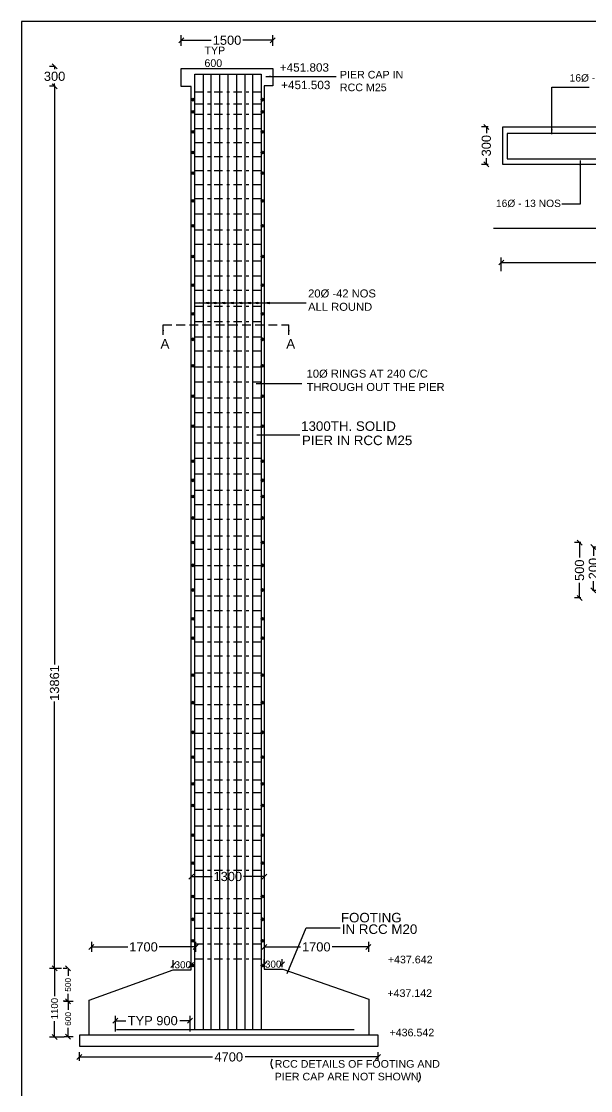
# Model space of a CAD drawing. Header units: inches. Extents: x 20242.6 to 20339.4, y 17527.6 to 17591.9.
# Drawn here: x 20242.62 to 20263.24, y 17553.15 to 17591.91 of the extents above; entities that cross this region are included whole.
import ezdxf

# ---------------------------------------------------------------- set-up
doc = ezdxf.new("R2010")
doc.units = ezdxf.units.IN
doc.header["$MEASUREMENT"] = 0
doc.linetypes.add('DASHDOT', pattern=[1, 0.5, -0.25, 0, -0.25])
doc.linetypes.add('HIDDEN', pattern=[9.525, 6.35, -3.175])
for name, color, linetype in [('DIMENSION', 255, 'Continuous'), ('DRAWING', 2, 'Continuous'), ('HATCH', 7, 'Continuous'), ('TEXT', 255, 'Continuous')]:
    doc.layers.add(name, color=color, linetype=linetype)
doc.styles.get("Standard").update_dxf_attribs({"font": 'arial.ttf'})
doc.dimstyles.get("Standard").update_dxf_attribs({"dimtxt": 0.18, "dimasz": 0.18, "dimexe": 0.18, "dimexo": 0.0625, "dimgap": 0.09, "dimtad": 0, "dimtih": 1, "dimtoh": 1, "dimdec": 4, "dimzin": 0, "dimdsep": 46, "dimtxsty": 'Standard', "dimcen": 0.09, "dimadec": 0, "dimazin": 0, "dimtfac": 1, "dimtdec": 4, "dimtofl": 0, "dimtmove": 0, "dimatfit": 3, "dimfxl": 1, "dimtolj": 1, "dimtzin": 0, "dimarcsym": 0})

# ---------------------------------------------------------------- blocks, each defined once
blk = doc.blocks.new('_Oblique')
at = {"color": 0, "linetype": 'ByBlock', "lineweight": -2}
blk.add_line((-0.5, -0.5), (0.5, 0.5), dxfattribs=at)
blk = doc.blocks.new('*D3')
at = {"layer": 'Defpoints', "color": 0, "transparency": 16777216}
for p in [(20248.774, 17560.821), (20251.423, 17560.91), (20251.423, 17560.821)]:
    blk.add_point(p, dxfattribs=at)
at = {"layer": 'DIMENSION', "color": 0, "lineweight": -2, "transparency": 16777216}
for p, q in [((20248.774, 17560.884), (20248.774, 17561.09)), ((20248.774, 17560.91), (20249.527, 17560.91)), ((20251.423, 17560.91), (20250.67, 17560.91)), ((20251.423, 17560.884), (20251.423, 17561.09))]:
    blk.add_line(p, q, dxfattribs=at)
at = {"layer": 'DIMENSION', "color": 0, "lineweight": -2, "transparency": 16777216, "xscale": 0.18, "yscale": 0.18, "zscale": 0.18, "rotation": 180}
blk.add_blockref('_Oblique', (20248.774, 17560.91), dxfattribs=at)
at = {"layer": 'DIMENSION', "color": 0, "lineweight": -2, "transparency": 16777216, "xscale": 0.18, "yscale": 0.18, "zscale": 0.18}
blk.add_blockref('_Oblique', (20251.423, 17560.91), dxfattribs=at)
at = {"layer": 'DIMENSION', "color": 0, "transparency": 16777216, "insert": (20250.098, 17560.91), "char_height": 0.3333, "attachment_point": 5}
blk.add_mtext('\\A1;1300', dxfattribs=at)
blk = doc.blocks.new('*D4')
at = {"layer": 'Defpoints', "color": 0, "transparency": 16777216}
for p in [(20248.73, 17555.683), (20246.028, 17555.227), (20248.73, 17555.227)]:
    blk.add_point(p, dxfattribs=at)
at = {"layer": 'DIMENSION', "color": 0, "lineweight": -2, "transparency": 16777216}
for p, q in [((20246.028, 17555.289), (20246.028, 17555.863)), ((20248.73, 17555.289), (20248.73, 17555.863)), ((20246.028, 17555.683), (20246.4, 17555.683)), ((20248.73, 17555.683), (20248.359, 17555.683))]:
    blk.add_line(p, q, dxfattribs=at)
at = {"layer": 'DIMENSION', "color": 0, "lineweight": -2, "transparency": 16777216, "xscale": 0.18, "yscale": 0.18, "zscale": 0.18, "rotation": 180}
blk.add_blockref('_Oblique', (20246.028, 17555.683), dxfattribs=at)
at = {"layer": 'DIMENSION', "color": 0, "lineweight": -2, "transparency": 16777216, "xscale": 0.18, "yscale": 0.18, "zscale": 0.18}
blk.add_blockref('_Oblique', (20248.73, 17555.683), dxfattribs=at)
at = {"layer": 'DIMENSION', "color": 0, "transparency": 16777216, "insert": (20247.379, 17555.683), "char_height": 0.33333, "attachment_point": 5}
blk.add_mtext('\\A1;TYP 900', dxfattribs=at)
blk = doc.blocks.new('*D5')
at = {"layer": 'Defpoints', "color": 0, "transparency": 16777216}
for p in [(20255.542, 17554.369), (20244.723, 17554.164), (20255.542, 17554.164)]:
    blk.add_point(p, dxfattribs=at)
at = {"layer": 'DIMENSION', "color": 0, "lineweight": -2, "transparency": 16777216}
for p, q in [((20244.723, 17554.227), (20244.723, 17554.549)), ((20244.723, 17554.369), (20249.539, 17554.369)), ((20255.542, 17554.369), (20250.726, 17554.369)), ((20255.542, 17554.227), (20255.542, 17554.549))]:
    blk.add_line(p, q, dxfattribs=at)
at = {"layer": 'DIMENSION', "color": 0, "lineweight": -2, "transparency": 16777216, "xscale": 0.18, "yscale": 0.18, "zscale": 0.18, "rotation": 180}
blk.add_blockref('_Oblique', (20244.723, 17554.369), dxfattribs=at)
at = {"layer": 'DIMENSION', "color": 0, "lineweight": -2, "transparency": 16777216, "xscale": 0.18, "yscale": 0.18, "zscale": 0.18}
blk.add_blockref('_Oblique', (20255.542, 17554.369), dxfattribs=at)
at = {"layer": 'DIMENSION', "color": 0, "transparency": 16777216, "insert": (20250.133, 17554.369), "char_height": 0.3333, "attachment_point": 5}
blk.add_mtext('\\A1;4700', dxfattribs=at)
blk = doc.blocks.new('*D6')
at = {"layer": 'Defpoints', "color": 0, "transparency": 16777216}
for p in [(20251.418, 17558.61), (20255.191, 17558.61), (20255.191, 17558.358)]:
    blk.add_point(p, dxfattribs=at)
at = {"layer": 'DIMENSION', "color": 0, "lineweight": -2, "transparency": 16777216}
for p, q in [((20251.418, 17558.548), (20251.418, 17558.178)), ((20255.191, 17558.548), (20255.191, 17558.178)), ((20251.418, 17558.358), (20252.733, 17558.358)), ((20255.191, 17558.358), (20253.876, 17558.358))]:
    blk.add_line(p, q, dxfattribs=at)
at = {"layer": 'DIMENSION', "color": 0, "lineweight": -2, "transparency": 16777216, "xscale": 0.18, "yscale": 0.18, "zscale": 0.18, "rotation": 180}
blk.add_blockref('_Oblique', (20251.418, 17558.358), dxfattribs=at)
at = {"layer": 'DIMENSION', "color": 0, "lineweight": -2, "transparency": 16777216, "xscale": 0.18, "yscale": 0.18, "zscale": 0.18}
blk.add_blockref('_Oblique', (20255.191, 17558.358), dxfattribs=at)
at = {"layer": 'DIMENSION', "color": 0, "transparency": 16777216, "insert": (20253.304, 17558.358), "char_height": 0.3333, "attachment_point": 5}
blk.add_mtext('\\A1;1700', dxfattribs=at)
blk = doc.blocks.new('*D7')
at = {"layer": 'Defpoints', "color": 0, "transparency": 16777216}
for p in [(20245.157, 17558.61), (20248.93, 17558.61), (20248.93, 17558.358)]:
    blk.add_point(p, dxfattribs=at)
at = {"layer": 'DIMENSION', "color": 0, "lineweight": -2, "transparency": 16777216}
for p, q in [((20245.157, 17558.548), (20245.157, 17558.178)), ((20248.93, 17558.548), (20248.93, 17558.178)), ((20245.157, 17558.358), (20246.472, 17558.358)), ((20248.93, 17558.358), (20247.615, 17558.358))]:
    blk.add_line(p, q, dxfattribs=at)
at = {"layer": 'DIMENSION', "color": 0, "lineweight": -2, "transparency": 16777216, "xscale": 0.18, "yscale": 0.18, "zscale": 0.18, "rotation": 180}
blk.add_blockref('_Oblique', (20245.157, 17558.358), dxfattribs=at)
at = {"layer": 'DIMENSION', "color": 0, "lineweight": -2, "transparency": 16777216, "xscale": 0.18, "yscale": 0.18, "zscale": 0.18}
blk.add_blockref('_Oblique', (20248.93, 17558.358), dxfattribs=at)
at = {"layer": 'DIMENSION', "color": 0, "transparency": 16777216, "insert": (20247.044, 17558.358), "char_height": 0.3333, "attachment_point": 5}
blk.add_mtext('\\A1;1700', dxfattribs=at)
blk = doc.blocks.new('*D8')
at = {"layer": 'Defpoints', "color": 0, "transparency": 16777216}
for p in [(20243.822, 17557.578), (20244.13, 17557.578), (20244.236, 17555.091)]:
    blk.add_point(p, dxfattribs=at)
at = {"layer": 'DIMENSION', "color": 0, "lineweight": -2, "transparency": 16777216}
for p, q in [((20244.068, 17557.578), (20243.642, 17557.578)), ((20243.822, 17557.578), (20243.822, 17556.574)), ((20243.822, 17555.091), (20243.822, 17555.672)), ((20244.173, 17555.091), (20243.642, 17555.091))]:
    blk.add_line(p, q, dxfattribs=at)
at = {"layer": 'DIMENSION', "color": 0, "lineweight": -2, "transparency": 16777216, "xscale": 0.18, "yscale": 0.18, "zscale": 0.18}
for p, rotation in [((20243.822, 17557.578), 90), ((20243.822, 17555.091), 270)]:
    blk.add_blockref('_Oblique', p, dxfattribs=dict(at, rotation=rotation))
at = {"layer": 'DIMENSION', "color": 0, "transparency": 16777216, "insert": (20243.822, 17556.123), "char_height": 0.25, "attachment_point": 5, "rotation": 90}
blk.add_mtext('\\A1;1100', dxfattribs=at)
blk = doc.blocks.new('*D9')
at = {"layer": 'Defpoints', "color": 0, "transparency": 16777216}
for p in [(20244.108, 17556.391), (20244.313, 17556.391), (20244.108, 17555.108)]:
    blk.add_point(p, dxfattribs=at)
at = {"layer": 'DIMENSION', "color": 0, "lineweight": -2, "transparency": 16777216}
for p, q in [((20244.171, 17556.391), (20244.493, 17556.391)), ((20244.313, 17556.391), (20244.313, 17556.076)), ((20244.313, 17555.108), (20244.313, 17555.422)), ((20244.171, 17555.108), (20244.493, 17555.108))]:
    blk.add_line(p, q, dxfattribs=at)
at = {"layer": 'DIMENSION', "color": 0, "lineweight": -2, "transparency": 16777216, "xscale": 0.18, "yscale": 0.18, "zscale": 0.18}
for p, rotation in [((20244.313, 17556.391), 90), ((20244.313, 17555.108), 270)]:
    blk.add_blockref('_Oblique', p, dxfattribs=dict(at, rotation=rotation))
at = {"layer": 'DIMENSION', "color": 0, "transparency": 16777216, "insert": (20244.313, 17555.749), "char_height": 0.2143, "attachment_point": 5, "rotation": 90}
blk.add_mtext('\\A1;600', dxfattribs=at)
blk = doc.blocks.new('*D10')
at = {"layer": 'Defpoints', "color": 0, "transparency": 16777216}
for p in [(20244.31, 17557.578), (20244.332, 17557.578), (20244.332, 17556.391)]:
    blk.add_point(p, dxfattribs=at)
at = {"layer": 'DIMENSION', "color": 0, "lineweight": -2, "transparency": 16777216}
for p, q in [((20244.269, 17557.578), (20244.13, 17557.578)), ((20244.31, 17557.578), (20244.31, 17557.311)), ((20244.31, 17556.391), (20244.31, 17556.658)), ((20244.269, 17556.391), (20244.13, 17556.391))]:
    blk.add_line(p, q, dxfattribs=at)
at = {"layer": 'DIMENSION', "color": 0, "lineweight": -2, "transparency": 16777216, "xscale": 0.18, "yscale": 0.18, "zscale": 0.18}
for p, rotation in [((20244.31, 17557.578), 90), ((20244.31, 17556.391), 270)]:
    blk.add_blockref('_Oblique', p, dxfattribs=dict(at, rotation=rotation))
at = {"layer": 'DIMENSION', "color": 0, "transparency": 16777216, "insert": (20244.31, 17556.984), "char_height": 0.2143, "attachment_point": 5, "rotation": 90}
blk.add_mtext('\\A1;500', dxfattribs=at)
blk = doc.blocks.new('*D11')
at = {"layer": 'Defpoints', "color": 0, "transparency": 16777216}
for p in [(20243.822, 17589.563), (20243.868, 17589.563), (20243.868, 17557.578)]:
    blk.add_point(p, dxfattribs=at)
at = {"layer": 'DIMENSION', "color": 0, "lineweight": -2, "transparency": 16777216}
for p, q in [((20243.806, 17589.563), (20243.642, 17589.563)), ((20243.822, 17589.563), (20243.822, 17568.596)), ((20243.822, 17557.578), (20243.822, 17567.257)), ((20243.806, 17557.578), (20243.642, 17557.578))]:
    blk.add_line(p, q, dxfattribs=at)
at = {"layer": 'DIMENSION', "color": 0, "lineweight": -2, "transparency": 16777216, "xscale": 0.18, "yscale": 0.18, "zscale": 0.18}
for p, rotation in [((20243.822, 17589.563), 90), ((20243.822, 17557.578), 270)]:
    blk.add_blockref('_Oblique', p, dxfattribs=dict(at, rotation=rotation))
at = {"layer": 'DIMENSION', "color": 0, "transparency": 16777216, "insert": (20243.822, 17567.927), "char_height": 0.3333, "attachment_point": 5, "rotation": 90}
blk.add_mtext('\\A1;13861', dxfattribs=at)
blk = doc.blocks.new('*D12')
at = {"layer": 'Defpoints', "color": 0, "transparency": 16777216}
for p in [(20251.727, 17591.229), (20248.414, 17590.96), (20251.727, 17590.96)]:
    blk.add_point(p, dxfattribs=at)
at = {"layer": 'DIMENSION', "color": 0, "lineweight": -2, "transparency": 16777216}
for p, q in [((20248.414, 17591.022), (20248.414, 17591.409)), ((20251.727, 17591.022), (20251.727, 17591.409)), ((20248.414, 17591.229), (20249.499, 17591.229)), ((20251.727, 17591.229), (20250.642, 17591.229))]:
    blk.add_line(p, q, dxfattribs=at)
at = {"layer": 'DIMENSION', "color": 0, "lineweight": -2, "transparency": 16777216, "xscale": 0.18, "yscale": 0.18, "zscale": 0.18, "rotation": 180}
blk.add_blockref('_Oblique', (20248.414, 17591.229), dxfattribs=at)
at = {"layer": 'DIMENSION', "color": 0, "lineweight": -2, "transparency": 16777216, "xscale": 0.18, "yscale": 0.18, "zscale": 0.18}
blk.add_blockref('_Oblique', (20251.727, 17591.229), dxfattribs=at)
at = {"layer": 'DIMENSION', "color": 0, "transparency": 16777216, "insert": (20250.07, 17591.229), "char_height": 0.3333, "attachment_point": 5}
blk.add_mtext('\\A1;1500', dxfattribs=at)
blk = doc.blocks.new('*D13')
at = {"layer": 'Defpoints', "color": 0, "transparency": 16777216}
for p in [(20243.9, 17590.281), (20243.822, 17589.563), (20243.9, 17589.563)]:
    blk.add_point(p, dxfattribs=at)
at = {"layer": 'DIMENSION', "color": 0, "lineweight": -2, "transparency": 16777216}
for p, q in [((20243.838, 17590.281), (20243.642, 17590.281)), ((20243.822, 17590.281), (20243.822, 17590.182)), ((20243.838, 17589.563), (20243.642, 17589.563)), ((20243.822, 17589.563), (20243.822, 17589.662))]:
    blk.add_line(p, q, dxfattribs=at)
at = {"layer": 'DIMENSION', "color": 0, "lineweight": -2, "transparency": 16777216, "xscale": 0.18, "yscale": 0.18, "zscale": 0.18}
for p, rotation in [((20243.822, 17590.281), 90), ((20243.822, 17589.563), 270)]:
    blk.add_blockref('_Oblique', p, dxfattribs=dict(at, rotation=rotation))
at = {"layer": 'DIMENSION', "color": 0, "transparency": 16777216, "insert": (20243.822, 17589.922), "char_height": 0.3333, "attachment_point": 5}
blk.add_mtext('\\A1;300', dxfattribs=at)
blk = doc.blocks.new('*D14')
at = {"layer": 'Defpoints', "color": 0, "transparency": 16777216}
for p in [(20259.592, 17588.086), (20259.465, 17586.728), (20259.592, 17586.728)]:
    blk.add_point(p, dxfattribs=at)
at = {"layer": 'DIMENSION', "color": 0, "lineweight": -2, "transparency": 16777216}
for p, q in [((20259.53, 17588.086), (20259.285, 17588.086)), ((20259.465, 17588.086), (20259.465, 17587.864)), ((20259.465, 17586.728), (20259.465, 17586.949)), ((20259.53, 17586.728), (20259.285, 17586.728))]:
    blk.add_line(p, q, dxfattribs=at)
at = {"layer": 'DIMENSION', "color": 0, "lineweight": -2, "transparency": 16777216, "xscale": 0.18, "yscale": 0.18, "zscale": 0.18}
for p, rotation in [((20259.465, 17588.086), 90), ((20259.465, 17586.728), 270)]:
    blk.add_blockref('_Oblique', p, dxfattribs=dict(at, rotation=rotation))
at = {"layer": 'DIMENSION', "color": 0, "transparency": 16777216, "insert": (20259.465, 17587.407), "char_height": 0.3333, "attachment_point": 5, "rotation": 90}
blk.add_mtext('\\A1;300', dxfattribs=at)
blk = doc.blocks.new('*D15')
at = {"layer": 'Defpoints', "color": 0, "transparency": 16777216}
for p in [(20275.562, 17583.172), (20260.008, 17582.793), (20275.562, 17582.793)]:
    blk.add_point(p, dxfattribs=at)
at = {"layer": 'DIMENSION', "color": 0, "lineweight": -2, "transparency": 16777216}
for p, q in [((20260.008, 17582.855), (20260.008, 17583.352)), ((20275.562, 17582.855), (20275.562, 17583.352)), ((20260.008, 17583.172), (20267.198, 17583.172)), ((20275.562, 17583.172), (20268.372, 17583.172))]:
    blk.add_line(p, q, dxfattribs=at)
at = {"layer": 'DIMENSION', "color": 0, "lineweight": -2, "transparency": 16777216, "xscale": 0.18, "yscale": 0.18, "zscale": 0.18, "rotation": 180}
blk.add_blockref('_Oblique', (20260.008, 17583.172), dxfattribs=at)
at = {"layer": 'DIMENSION', "color": 0, "lineweight": -2, "transparency": 16777216, "xscale": 0.18, "yscale": 0.18, "zscale": 0.18}
blk.add_blockref('_Oblique', (20275.562, 17583.172), dxfattribs=at)
at = {"layer": 'DIMENSION', "color": 0, "transparency": 16777216, "insert": (20267.785, 17583.172), "char_height": 0.3333, "attachment_point": 5}
blk.add_mtext('\\A1;3600', dxfattribs=at)
blk = doc.blocks.new('*D23')
at = {"layer": 'Defpoints', "color": 0, "transparency": 16777216}
for p in [(20263.245, 17572.858), (20263.245, 17571.29), (20263.343, 17571.29)]:
    blk.add_point(p, dxfattribs=at)
at = {"layer": 'DIMENSION', "color": 0, "lineweight": -2, "transparency": 16777216}
for p, q in [((20263.308, 17572.858), (20263.523, 17572.858)), ((20263.343, 17572.858), (20263.343, 17572.535)), ((20263.308, 17571.29), (20263.523, 17571.29)), ((20263.343, 17571.29), (20263.343, 17571.614))]:
    blk.add_line(p, q, dxfattribs=at)
at = {"layer": 'DIMENSION', "color": 0, "lineweight": -2, "transparency": 16777216, "xscale": 0.18, "yscale": 0.18, "zscale": 0.18}
for p, rotation in [((20263.343, 17572.858), 90), ((20263.343, 17571.29), 270)]:
    blk.add_blockref('_Oblique', p, dxfattribs=dict(at, rotation=rotation))
at = {"layer": 'DIMENSION', "color": 0, "transparency": 16777216, "insert": (20263.343, 17572.074), "char_height": 0.3333, "attachment_point": 5, "rotation": 90}
blk.add_mtext('\\A1;200', dxfattribs=at)
blk = doc.blocks.new('*D24')
at = {"layer": 'Defpoints', "color": 0, "transparency": 16777216}
for p in [(20262.947, 17573.019), (20262.841, 17571.012), (20262.947, 17571.012)]:
    blk.add_point(p, dxfattribs=at)
at = {"layer": 'DIMENSION', "color": 0, "lineweight": -2, "transparency": 16777216}
for p, q in [((20262.884, 17573.019), (20262.661, 17573.019)), ((20262.841, 17573.019), (20262.841, 17572.473)), ((20262.841, 17571.012), (20262.841, 17571.558)), ((20262.884, 17571.012), (20262.661, 17571.012))]:
    blk.add_line(p, q, dxfattribs=at)
at = {"layer": 'DIMENSION', "color": 0, "lineweight": -2, "transparency": 16777216, "xscale": 0.18, "yscale": 0.18, "zscale": 0.18}
for p, rotation in [((20262.841, 17573.019), 90), ((20262.841, 17571.012), 270)]:
    blk.add_blockref('_Oblique', p, dxfattribs=dict(at, rotation=rotation))
at = {"layer": 'DIMENSION', "color": 0, "transparency": 16777216, "insert": (20262.841, 17572.016), "char_height": 0.3333, "attachment_point": 5, "rotation": 90}
blk.add_mtext('\\A1;500', dxfattribs=at)

msp = doc.modelspace()

# ---------------------------------------------------------------- hatches: boundary and pattern name
at = {"layer": 'DRAWING'}
for points in [[(20249.40051, 17581.67417), (20249.21922, 17581.70645), (20249.3992, 17581.7374)], [(20249.66999, 17581.67374), (20249.4887, 17581.70602), (20249.66868, 17581.73697)], [(20249.98563, 17581.67417), (20249.80434, 17581.70645), (20249.98432, 17581.7374)], [(20250.29821, 17581.67374), (20250.11692, 17581.70602), (20250.29691, 17581.73697)], [(20250.60173, 17581.67417), (20250.42043, 17581.70645), (20250.60042, 17581.7374)], [(20250.91047, 17581.67417), (20250.72917, 17581.70645), (20250.90916, 17581.7374)], [(20251.18387, 17581.67417), (20251.00258, 17581.70645), (20251.18256, 17581.7374)], [(20251.5993, 17581.67374), (20251.41801, 17581.70602), (20251.598, 17581.73697)]]:
    msp.add_hatch(color=256, dxfattribs=at).paths.add_polyline_path(points)
at = {"layer": 'HATCH'}
for points in [[(20248.78282, 17589.07733, 1), (20248.88269, 17589.07733, 1)], [(20251.3093, 17589.07733, 1), (20251.40917, 17589.07733, 1)], [(20248.78282, 17588.63277, 1), (20248.88269, 17588.63277, 1)], [(20251.3093, 17588.63277, 1), (20251.40917, 17588.63277, 1)], [(20248.78282, 17587.9075, 1), (20248.88269, 17587.9075, 1)], [(20251.3093, 17587.9075, 1), (20251.40917, 17587.9075, 1)], [(20248.78282, 17587.1602, 1), (20248.88269, 17587.1602, 1)], [(20251.3093, 17587.1602, 1), (20251.40917, 17587.1602, 1)], [(20248.78282, 17586.4129, 1), (20248.88269, 17586.4129, 1)], [(20251.3093, 17586.4129, 1), (20251.40917, 17586.4129, 1)], [(20248.78282, 17585.40702, 1), (20248.88269, 17585.40702, 1)], [(20251.3093, 17585.40702, 1), (20251.40917, 17585.40702, 1)], [(20248.78282, 17584.50292, 1), (20248.88269, 17584.50292, 1)], [(20251.3093, 17584.50292, 1), (20251.40917, 17584.50292, 1)], [(20248.78282, 17583.38722, 1), (20248.88269, 17583.38722, 1)], [(20251.3093, 17583.38722, 1), (20251.40917, 17583.38722, 1)], [(20248.78282, 17582.34847, 1), (20248.88269, 17582.34847, 1)], [(20251.3093, 17582.34847, 1), (20251.40917, 17582.34847, 1)], [(20248.78282, 17581.30752, 1), (20248.88269, 17581.30752, 1)], [(20251.3093, 17581.30752, 1), (20251.40917, 17581.30752, 1)], [(20248.78282, 17580.38594, 1), (20248.88269, 17580.38594, 1)], [(20251.3093, 17580.38594, 1), (20251.40917, 17580.38594, 1)], [(20248.78282, 17579.4285, 1), (20248.88269, 17579.4285, 1)], [(20251.3093, 17579.4285, 1), (20251.40917, 17579.4285, 1)], [(20248.78282, 17578.32328, 1), (20248.88269, 17578.32328, 1)], [(20251.3093, 17578.32328, 1), (20251.40917, 17578.32328, 1)], [(20248.78282, 17577.23712, 1), (20248.88269, 17577.23712, 1)], [(20251.3093, 17577.23712, 1), (20251.40917, 17577.23712, 1)], [(20248.78282, 17575.96856, 1), (20248.88269, 17575.96856, 1)], [(20251.3093, 17575.96856, 1), (20251.40917, 17575.96856, 1)], [(20248.78282, 17575.27618, 1), (20248.88269, 17575.27618, 1)], [(20251.3093, 17575.27618, 1), (20251.40917, 17575.27618, 1)], [(20248.78282, 17574.68512, 1), (20248.88269, 17574.68512, 1)], [(20251.3093, 17574.68512, 1), (20251.40917, 17574.68512, 1)], [(20248.78282, 17573.9083, 1), (20248.88269, 17573.9083, 1)], [(20251.3093, 17573.9083, 1), (20251.40917, 17573.9083, 1)], [(20248.78282, 17573.02481, 1), (20248.88269, 17573.02481, 1)], [(20251.3093, 17573.02481, 1), (20251.40917, 17573.02481, 1)], [(20248.78282, 17572.1941, 1), (20248.88269, 17572.1941, 1)], [(20251.3093, 17572.1941, 1), (20251.40917, 17572.1941, 1)], [(20248.78282, 17571.2995, 1), (20248.88269, 17571.2995, 1)], [(20251.3093, 17571.2995, 1), (20251.40917, 17571.2995, 1)], [(20248.78282, 17570.25579, 1), (20248.88269, 17570.25579, 1)], [(20251.3093, 17570.25579, 1), (20251.40917, 17570.25579, 1)], [(20248.78282, 17569.55342, 1), (20248.88269, 17569.55342, 1)], [(20251.3093, 17569.55342, 1), (20251.40917, 17569.55342, 1)], [(20248.78282, 17568.21318, 1), (20248.88269, 17568.21318, 1)], [(20251.3093, 17568.21318, 1), (20251.40917, 17568.21318, 1)], [(20248.78282, 17567.21272, 1), (20248.88269, 17567.21272, 1)], [(20251.3093, 17567.21272, 1), (20251.40917, 17567.21272, 1)], [(20248.78282, 17566.13924, 1), (20248.88269, 17566.13924, 1)], [(20251.3093, 17566.13924, 1), (20251.40917, 17566.13924, 1)], [(20248.78282, 17565.24167, 1), (20248.88269, 17565.24167, 1)], [(20251.3093, 17565.24167, 1), (20251.40917, 17565.24167, 1)], [(20248.78282, 17564.2693, 1), (20248.88269, 17564.2693, 1)], [(20251.3093, 17564.2693, 1), (20251.40917, 17564.2693, 1)], [(20248.78282, 17563.48721, 1), (20248.88269, 17563.48721, 1)], [(20251.3093, 17563.48721, 1), (20251.40917, 17563.48721, 1)], [(20248.78282, 17562.41005, 1), (20248.88269, 17562.41005, 1)], [(20251.3093, 17562.41005, 1), (20251.40917, 17562.41005, 1)], [(20248.78282, 17561.39917, 1), (20248.88269, 17561.39917, 1)], [(20251.3093, 17561.39917, 1), (20251.40917, 17561.39917, 1)], [(20248.78282, 17560.18943, 1), (20248.88269, 17560.18943, 1)], [(20251.3093, 17560.18943, 1), (20251.40917, 17560.18943, 1)], [(20248.78282, 17559.35824, 1), (20248.88269, 17559.35824, 1)], [(20251.3093, 17559.35824, 1), (20251.40917, 17559.35824, 1)], [(20248.78282, 17558.58303, 1), (20248.88269, 17558.58303, 1)], [(20251.3093, 17558.58303, 1), (20251.40917, 17558.58303, 1)], [(20248.78282, 17557.68496, 1), (20248.88269, 17557.68496, 1)], [(20251.3093, 17557.68496, 1), (20251.40917, 17557.68496, 1)]]:
    msp.add_hatch(color=256, dxfattribs=at).paths.add_polyline_path(points)

# ---------------------------------------------------------------- linework, layer by layer
at = {"layer": 'DIMENSION'}
for p, q in [((20248.12002, 17557.59425), (20248.12002, 17557.88054)), ((20248.76779, 17557.59425), (20248.76779, 17557.88054)), ((20251.41801, 17557.62666), (20251.41801, 17557.91295)), ((20252.06578, 17557.62666), (20252.06578, 17557.91295))]:
    msp.add_line(p, q, dxfattribs=at)
msp.add_arc((20251.91059, 17554.13337), 0.2555, 142.163172, 229.401836, dxfattribs=at)
at = {"layer": 'DRAWING'}
for points in [[(20339.4431, 17591.91388), (20242.62044, 17591.91388), (20242.62044, 17527.63281), (20339.4431, 17527.63281)], [(20260.05768, 17588.08616), (20275.47673, 17588.08616), (20275.47673, 17586.72773), (20260.05768, 17586.72773)], [(20275.26242, 17587.84744), (20260.21564, 17587.84744), (20260.21564, 17586.92785), (20275.26242, 17586.92785)], [(20249.40051, 17581.67417), (20249.21922, 17581.70645), (20249.3992, 17581.7374)], [(20249.66999, 17581.67374), (20249.4887, 17581.70602), (20249.66868, 17581.73697)], [(20249.98563, 17581.67417), (20249.80434, 17581.70645), (20249.98432, 17581.7374)], [(20250.29821, 17581.67374), (20250.11692, 17581.70602), (20250.29691, 17581.73697)], [(20250.60173, 17581.67417), (20250.42043, 17581.70645), (20250.60042, 17581.7374)], [(20250.91047, 17581.67417), (20250.72917, 17581.70645), (20250.90916, 17581.7374)], [(20251.18387, 17581.67417), (20251.00258, 17581.70645), (20251.18256, 17581.7374)], [(20251.5993, 17581.67374), (20251.41801, 17581.70602), (20251.598, 17581.73697)], [(20244.72288, 17554.76585), (20255.54225, 17554.76585), (20255.54225, 17555.15901), (20244.72288, 17555.15901), (20244.72288, 17554.76585)]]:
    msp.add_lwpolyline(points, close=True, dxfattribs=at)
for points in [[(20248.76779, 17557.52545), (20248.76779, 17589.54767), (20248.41357, 17589.54767), (20248.41357, 17590.20792), (20251.72733, 17590.20792), (20251.72733, 17589.57492), (20251.41801, 17589.57492), (20251.41801, 17557.55787)], [(20248.90833, 17555.36768), (20248.90833, 17590.00019), (20251.31069, 17590.00019), (20251.31069, 17555.36768)], [(20249.21922, 17555.36768), (20249.21922, 17590.00019)], [(20249.49552, 17555.36768), (20249.49552, 17590.00019)], [(20249.80434, 17555.36768), (20249.80434, 17590.00019)], [(20250.11692, 17555.36768), (20250.11692, 17590.00019)], [(20250.42043, 17555.36768), (20250.42043, 17590.00019)], [(20250.72917, 17555.36768), (20250.72917, 17590.00019)], [(20251.00258, 17555.36768), (20251.00258, 17590.00019)], [(20275.88998, 17584.43212), (20272.20558, 17584.43212), (20268.32835, 17584.43212), (20268.32835, 17585.04084), (20267.23308, 17583.87019), (20267.23308, 17584.40051), (20259.72858, 17584.40051)], [(20245.07112, 17555.15135), (20245.07112, 17556.4254), (20248.12002, 17557.52545), (20248.76779, 17557.52545)], [(20251.41801, 17557.55787), (20252.08983, 17557.55787), (20255.21011, 17556.46242), (20255.21011, 17555.15271)], [(20246.06948, 17555.36768), (20248.90833, 17555.36768), (20249.21922, 17555.36768), (20249.49552, 17555.36768), (20249.80434, 17555.36768), (20250.11692, 17555.36768), (20250.42043, 17555.36768), (20250.72917, 17555.36768), (20251.00258, 17555.36768), (20251.34639, 17555.36768), (20254.67957, 17555.36768)]]:
    msp.add_lwpolyline(points, dxfattribs=at)
at = {"layer": 'DRAWING', "linetype": 'DASHDOT', "ltscale": 0.6}
for points in [[(20248.90833, 17589.35589), (20251.31069, 17589.35589)], [(20248.90833, 17588.9288), (20251.31069, 17588.9288)], [(20248.90833, 17588.54426), (20251.31069, 17588.54426)], [(20248.90833, 17588.03554), (20251.31069, 17588.03554)], [(20248.90833, 17587.52682), (20251.31069, 17587.52682)], [(20248.90833, 17587.0181), (20251.31069, 17587.0181)], [(20248.90833, 17586.50938), (20251.31069, 17586.50938)], [(20248.90833, 17586.00066), (20251.31069, 17586.00066)], [(20248.90833, 17585.49194), (20251.31069, 17585.49194)], [(20248.90833, 17584.93103), (20251.31069, 17584.93103)], [(20248.90833, 17584.357), (20251.31069, 17584.357)], [(20248.90833, 17583.83362), (20251.31069, 17583.83362)], [(20248.90833, 17583.23276), (20251.31069, 17583.23276)], [(20248.90833, 17582.68679), (20251.31069, 17582.68679)], [(20248.90833, 17582.16327), (20251.31069, 17582.16327)], [(20248.90833, 17581.58367), (20251.31069, 17581.58367)], [(20248.90833, 17581.03289), (20251.31069, 17581.03289)], [(20248.90833, 17580.47151), (20251.31069, 17580.47151)], [(20248.90833, 17579.96524), (20251.31069, 17579.96524)], [(20248.90833, 17579.39084), (20251.31069, 17579.39084)], [(20248.90833, 17578.84317), (20251.31069, 17578.84317)], [(20248.90833, 17578.26876), (20251.31069, 17578.26876)], [(20248.90833, 17577.73444), (20251.31069, 17577.73444)], [(20248.90833, 17577.20894), (20251.31069, 17577.20894)], [(20248.90833, 17576.6347), (20251.31069, 17576.6347)], [(20248.90833, 17576.07945), (20251.31069, 17576.07945)], [(20248.90833, 17575.50939), (20251.31069, 17575.50939)], [(20248.90833, 17574.92412), (20251.31069, 17574.92412)], [(20248.90833, 17574.39599), (20251.31069, 17574.39599)], [(20248.90833, 17573.8647), (20251.31069, 17573.8647)], [(20248.90833, 17573.26781), (20251.31069, 17573.26781)], [(20248.90833, 17572.7748), (20251.31069, 17572.7748)], [(20248.90833, 17572.19297), (20251.31069, 17572.19297)], [(20248.90833, 17571.69048), (20251.31069, 17571.69048)], [(20248.90833, 17571.08221), (20251.31069, 17571.08221)], [(20248.90833, 17570.55328), (20251.31069, 17570.55328)], [(20248.90833, 17569.95822), (20251.31069, 17569.95822)], [(20248.90833, 17569.42037), (20251.31069, 17569.42037)], [(20248.90833, 17568.90736), (20251.31069, 17568.90736)], [(20248.90833, 17568.29708), (20251.31069, 17568.29708)], [(20248.90833, 17567.80204), (20251.31069, 17567.80204)], [(20248.90833, 17567.14754), (20251.31069, 17567.14754)], [(20248.90833, 17566.63703), (20251.31069, 17566.63703)], [(20248.90833, 17566.11342), (20251.31069, 17566.11342)], [(20248.90833, 17565.54764), (20251.31069, 17565.54764)], [(20248.90833, 17565.06637), (20251.31069, 17565.06637)], [(20248.90833, 17564.42241), (20251.31069, 17564.42241)], [(20248.90833, 17563.95684), (20251.31069, 17563.95684)], [(20248.90833, 17563.35523), (20251.31069, 17563.35523)], [(20248.90833, 17562.75005), (20251.31069, 17562.75005)], [(20248.90833, 17562.23366), (20251.31069, 17562.23366)], [(20248.90833, 17561.65306), (20251.31069, 17561.65306)], [(20248.90833, 17561.13704), (20251.31069, 17561.13704)], [(20248.90833, 17560.11887), (20251.31069, 17560.11887)], [(20248.90833, 17559.58633), (20251.31069, 17559.58633)], [(20248.90833, 17559.0361), (20251.31069, 17559.0361)], [(20248.90833, 17558.47576), (20251.31069, 17558.47576)], [(20248.90833, 17557.92554), (20251.31069, 17557.92554)]]:
    msp.add_lwpolyline(points, dxfattribs=at)
at = {"layer": 'DRAWING', "linetype": 'HIDDEN', "ltscale": 0.05}
msp.add_lwpolyline([(20247.7573, 17580.90679), (20252.31289, 17580.90679)], dxfattribs=at)
at = {"layer": 'DRAWING'}
for centre in [(20248.83275, 17589.07733), (20251.35924, 17589.07733), (20248.83275, 17588.63277), (20251.35924, 17588.63277), (20248.83275, 17587.9075), (20251.35924, 17587.9075), (20248.83275, 17587.1602), (20251.35924, 17587.1602), (20248.83275, 17586.4129), (20251.35924, 17586.4129), (20248.83275, 17585.40702), (20251.35924, 17585.40702), (20248.83275, 17584.50292), (20251.35924, 17584.50292), (20248.83275, 17583.38722), (20251.35924, 17583.38722), (20248.83275, 17582.34847), (20251.35924, 17582.34847), (20248.83275, 17581.30752), (20251.35924, 17581.30752), (20248.83275, 17580.38594), (20251.35924, 17580.38594), (20248.83275, 17579.4285), (20251.35924, 17579.4285), (20248.83275, 17578.32328), (20251.35924, 17578.32328), (20248.83275, 17577.23712), (20251.35924, 17577.23712), (20248.83275, 17575.96856), (20251.35924, 17575.96856), (20248.83275, 17575.27618), (20251.35924, 17575.27618), (20248.83275, 17574.68512), (20251.35924, 17574.68512), (20248.83275, 17573.9083), (20251.35924, 17573.9083), (20248.83275, 17573.02481), (20251.35924, 17573.02481), (20248.83275, 17572.1941), (20251.35924, 17572.1941), (20248.83275, 17571.2995), (20251.35924, 17571.2995), (20248.83275, 17570.25579), (20251.35924, 17570.25579), (20248.83275, 17569.55342), (20251.35924, 17569.55342), (20248.83275, 17568.21318), (20251.35924, 17568.21318), (20248.83275, 17567.21272), (20251.35924, 17567.21272), (20248.83275, 17566.13924), (20251.35924, 17566.13924), (20248.83275, 17565.24167), (20251.35924, 17565.24167), (20248.83275, 17564.2693), (20251.35924, 17564.2693), (20248.83275, 17563.48721), (20251.35924, 17563.48721), (20248.83275, 17562.41005), (20251.35924, 17562.41005), (20248.83275, 17561.39917), (20251.35924, 17561.39917), (20248.83275, 17560.18943), (20251.35924, 17560.18943), (20248.83275, 17559.35824), (20251.35924, 17559.35824), (20248.83275, 17558.58303), (20251.35924, 17558.58303), (20248.83275, 17557.68496), (20251.35924, 17557.68496)]:
    msp.add_circle(centre, 0.04993, dxfattribs=at)
at = {"layer": 'HATCH'}
msp.add_arc((20256.82393, 17553.64947), 0.2555, 310.598164, 37.836828, dxfattribs=at)

# ---------------------------------------------------------------- block references
at = {"layer": 'DIMENSION', "xscale": 0.180000000000291, "yscale": 0.180000000000291, "zscale": 0.180000000000291, "rotation": 180}
for p in [(20248.12002, 17557.70054), (20251.41801, 17557.73295)]:
    msp.add_blockref('_Oblique', p, dxfattribs=at)
at = {"layer": 'DIMENSION', "xscale": 0.180000000000291, "yscale": 0.180000000000291, "zscale": 0.180000000000291}
for p in [(20248.76779, 17557.70054), (20252.06578, 17557.73295)]:
    msp.add_blockref('_Oblique', p, dxfattribs=at)

# ---------------------------------------------------------------- texts
at = {"layer": 'DIMENSION', "char_height": 0.257143, "attachment_point": 5}
for insert in [(20248.46847, 17557.70939), (20251.7419, 17557.73295)]:
    msp.add_mtext('\\A1;300', dxfattribs=dict(at, insert=insert))
at = {"layer": 'TEXT'}
for s, p in [('1300TH. SOLID', (20252.75437, 17577.06741)), ('PIER IN RCC M25', (20252.78474, 17576.55151)), ('FOOTING', (20254.19728, 17559.24859)), ('IN RCC M20', (20254.2283, 17558.82996))]:
    msp.add_text(s, height=0.3456, dxfattribs=at).set_placement(p)
at = {"layer": 'TEXT', "attachment_point": 1}
for s, insert, char_height, width in [('TYP\\P600', (20249.25164, 17590.9997), 0.27648, 4.7980421), ('+451.803', (20251.98159, 17590.39504), 0.304128, 5.2778463), ('PIER CAP IN\\PRCC M25', (20254.15952, 17590.12044), 0.27648, 4.7980421), ('{\\fArial|b0|i0|c0|p32;16Ø - 13 NOS}', (20262.48213, 17589.99828), 0.266112, 7.0380288), ('+451.503', (20252.03062, 17589.76126), 0.304128, 5.2778463), ('{\\fArial|b0|i0|c0|p32;16Ø - 13 NOS}', (20259.81272, 17585.4498), 0.266112, 7.0380288), ('{\\fArial|b0|i0|c0|p32;20Ø -42 NOS\\PALL ROUND}', (20253.00795, 17582.19542), 0.290304, 7.6778496), ('A', (20247.66017, 17580.39691), 0.3456, 1.9336765), ('A', (20252.21576, 17580.39691), 0.3456, 1.9336765), ('{\\fArial|b0|i0|c0|p32;10Ø RINGS AT 240 C/C\\P}THROUGH OUT THE PIER', (20252.95306, 17579.28843), 0.290304, 7.6778496), ('+437.642', (20255.89611, 17558.04054), 0.27648, 4.7980421), ('+437.142', (20255.87894, 17556.82232), 0.27648, 4.7980421), ('+436.542', (20255.95569, 17555.39408), 0.27648, 4.7980421), ('RCC DETAILS OF FOOTING AND\\PPIER CAP ARE NOT SHOWN', (20251.79622, 17554.25691), 0.27648, 6.2194834)]:
    msp.add_mtext(s, dxfattribs=dict(at, insert=insert, char_height=char_height, width=width))

# ---------------------------------------------------------------- dimensions: what is measured, and where the dimension line sits
at = {"layer": 'DIMENSION'}
for base, p1, p2, text, picture, middle in [((20251.72733, 17591.22882), (20248.41357, 17590.96), (20251.72733, 17590.96), '1500', '*D12', (20250.07045, 17591.22882)), ((20275.56229, 17583.17225), (20260.00762, 17582.79283), (20275.56229, 17582.79283), '3600', '*D15', (20267.78496, 17583.17225)), ((20251.42277, 17560.91022), (20248.77357, 17560.82123), (20251.42277, 17560.82123), '1300', '*D3', (20250.09817, 17560.91022)), ((20248.93034, 17558.35817), (20245.15748, 17558.61017), (20248.93034, 17558.61017), '1700', '*D7', (20247.04391, 17558.35817)), ((20255.19088, 17558.35817), (20251.41801, 17558.61017), (20255.19088, 17558.61017), '1700', '*D6', (20253.30444, 17558.35817)), ((20248.73049, 17555.68262), (20246.02784, 17555.22653), (20248.73049, 17555.22653), 'TYP 900', '*D4', (20247.37917, 17555.68262)), ((20255.54225, 17554.36907), (20244.72288, 17554.16413), (20255.54225, 17554.16413), '4700', '*D5', (20250.13257, 17554.36907))]:
    dim = msp.add_linear_dim(base=base, p1=p1, p2=p2, text=text, dimstyle='Standard', override={"dimtxt": 0.333333, "dimblk1": 'Oblique', "dimblk2": 'Oblique', "dimsah": 1}, dxfattribs=at)
    dim.commit()
    dim.dimension.update_dxf_attribs({"geometry": picture, "text_midpoint": middle})
dim = msp.add_linear_dim(base=(20243.82163, 17589.56258), p1=(20243.90023, 17590.28148), p2=(20243.90023, 17589.56258), angle=90, text='300', dimstyle='Standard', override={"dimtxt": 0.333333, "dimblk1": 'Oblique', "dimblk2": 'Oblique', "dimsah": 1}, dxfattribs=at)
dim.commit()
dim.dimension.update_dxf_attribs({"geometry": '*D13', "text_midpoint": (20243.82163, 17589.92203)})
for base, p1, p2, text, override, picture, middle in [((20243.82163, 17589.56258), (20243.86841, 17557.57801), (20243.86841, 17589.56258), '13861', {"dimtxt": 0.333333, "dimblk1": 'Oblique', "dimblk2": 'Oblique', "dimsah": 1}, '*D11', (20243.82163, 17567.92667)), ((20243.82163, 17557.57801), (20244.23578, 17555.09127), (20244.13006, 17557.57801), '1100', {"dimtxt": 0.25, "dimblk1": 'Oblique', "dimblk2": 'Oblique', "dimsah": 1}, '*D8', (20243.82163, 17556.12273))]:
    dim = msp.add_linear_dim(base=base, p1=p1, p2=p2, angle=90, text=text, dimstyle='Standard', override=override, dxfattribs=at)
    dim.commit()
    dim.dimension.update_dxf_attribs({"geometry": picture, "text_midpoint": middle, "dimtype": 160, "text_rotation": 90})
for base, p1, p2, text, override, picture, middle in [((20259.46453, 17586.72773), (20259.59203, 17588.08616), (20259.59203, 17586.72773), '300', {"dimtxt": 0.333333, "dimblk1": 'Oblique', "dimblk2": 'Oblique', "dimsah": 1}, '*D14', (20259.46453, 17587.40694)), ((20262.8414, 17571.01201), (20262.94671, 17573.01907), (20262.94671, 17571.01201), '500', {"dimtxt": 0.333333, "dimblk1": 'Oblique', "dimblk2": 'Oblique', "dimsah": 1}, '*D24', (20262.8414, 17572.01554)), ((20263.34278, 17571.29037), (20263.24503, 17572.85787), (20263.24503, 17571.29037), '200', {"dimtxt": 0.333333, "dimblk1": 'Oblique', "dimblk2": 'Oblique', "dimsah": 1}, '*D23', (20263.34278, 17572.07412)), ((20244.31006, 17557.57801), (20244.33178, 17556.39059), (20244.33178, 17557.57801), '500', {"dimtxt": 0.214286, "dimblk1": 'Oblique', "dimblk2": 'Oblique', "dimsah": 1}, '*D10', (20244.31006, 17556.9843)), ((20244.31299, 17556.39059), (20244.10807, 17555.10782), (20244.10807, 17556.39059), '600', {"dimtxt": 0.214286, "dimblk1": 'Oblique', "dimblk2": 'Oblique', "dimsah": 1}, '*D9', (20244.31299, 17555.74921))]:
    dim = msp.add_linear_dim(base=base, p1=p1, p2=p2, angle=90, text=text, dimstyle='Standard', override=override, dxfattribs=at)
    dim.commit()
    dim.dimension.update_dxf_attribs({"geometry": picture, "text_midpoint": middle, "text_rotation": 90})

# ---------------------------------------------------------------- leaders
for points in [[(20261.83986, 17587.82519), (20261.83986, 17589.52345), (20263.19103, 17589.52345)], [(20262.86214, 17586.87449), (20262.86214, 17585.28459), (20262.20355, 17585.28459)]]:
    msp.add_leader(points, dimstyle='Standard', dxfattribs=at)
for points in [[(20247.7573, 17580.54566), (20247.7573, 17580.90679)], [(20252.31289, 17580.54566), (20252.31289, 17580.90679)]]:
    msp.add_leader(points, dimstyle='Standard', override={"dimgap": 0.09, "dimtad": 0}, dxfattribs=at)
at = {"layer": 'DRAWING'}
for points in [[(20251.47698, 17589.91831), (20254.02579, 17589.91831)], [(20248.90878, 17581.70645), (20252.93649, 17581.70645)], [(20251.12587, 17578.78633), (20252.78259, 17578.78633)], [(20251.14539, 17576.91986), (20252.70611, 17576.91986)], [(20252.25319, 17557.40105), (20252.93722, 17559.04644), (20254.1686, 17559.04644)]]:
    msp.add_leader(points, dimstyle='Standard', override={"dimgap": 0.09, "dimtad": 0}, dxfattribs=at)

doc.saveas('drawing.dxf')
